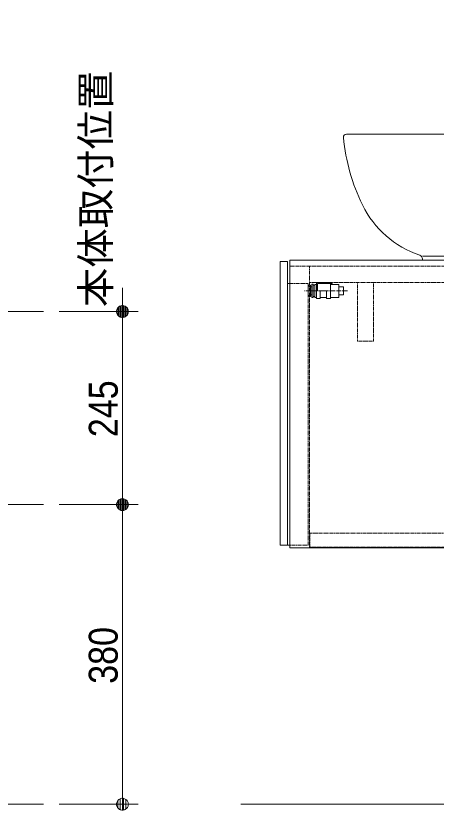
# Model space of a CAD drawing. Units: millimetres, scale not verified. Extents: x -6062 to 6062, y -3045 to 3045.
# Drawn here: x 953 to 1485, y -2078 to -1070 of the extents above; entities that cross this region are included whole.
import ezdxf
from ezdxf.enums import TextEntityAlignment as Align

# ---------------------------------------------------------------- set-up
doc = ezdxf.new("R2010")
doc.units = ezdxf.units.MM
doc.header["$LTSCALE"] = 20
for name, pattern in [('CHAIN1', [8, 5, -1, 1, -1]), ('DASHED1', [1.8, 1.2, -0.6]), ('DOUBLE_CHAIN1', [8.8, 5, -1, 0.6, -0.6, 0.6, -1])]:
    doc.linetypes.add(name, pattern=pattern)
for name, color, linetype, lineweight in [('0-1_5ボウル・キャビネット', 7, 'Continuous', 9), ('0-2_2寸法-1', 7, 'Continuous', 9), ('0-3_0', 7, 'Continuous', 9), ('0-4_2寸法-2', 7, 'Continuous', 9)]:
    doc.layers.add(name, color=color, linetype=linetype, lineweight=lineweight)
doc.styles.add('ＭＳ Ｐゴシック', font='')
doc.styles.get('ＭＳ Ｐゴシック').set_extended_font_data('MS PGothic')

# ---------------------------------------------------------------- blocks, each defined once
blk = doc.blocks.new('グループ-7')
at = {"layer": '0-1_5ボウル・キャビネット'}
for p, q in [((70220, -24400), (63180, -24400)), ((65100, -27500), (68300, -27500))]:
    blk.add_line(p, q, dxfattribs=at)
at = {"layer": '0-1_5ボウル・キャビネット', "linetype": 'DASHED1'}
blk.add_lwpolyline([(67457.9, -27051.1), (67200, -27200), (67200, -27500), (66200, -27500), (66200, -27200), (65942.1, -27051.1)], dxfattribs=at)
at = {"layer": '0-1_5ボウル・キャビネット'}
blk.add_lwpolyline([(65100, -27566.4), (65100, -27600), (68300, -27600), (68300, -27566.4)], dxfattribs=at)
for centre, radius, start, end in [((63180, -24480), 80, 90, 185.51174), ((68077.3, -24007.4), 5000, 185.51174, 205.97328), ((65322.7, -24007.4), 5000, 334.02672, 354.48826), ((70220, -24480), 80, 354.48826, 90), ((65829.8, -25102.3), 2500, 205.97328, 251.38925), ((67570.2, -25102.3), 2500, 288.61075, 334.02672), ((65000, -27566.4), 100, 0, 71.38925), ((68400, -27566.4), 100, 108.61075, 180)]:
    blk.add_arc(centre, radius, start, end, dxfattribs=at)
blk = doc.blocks.new('_Dot')
at = {"layer": '0-3_0'}
for p, q in [((-10, 0), (-20, 0)), ((9.78, 2), (-9.78, 2)), ((7.99, 6), (-7.99, 6)), ((9.16, -3.98), (-9.16, -3.98)), ((6, -7.98), (-6, -7.98))]:
    blk.add_line(p, q, dxfattribs=at)
for points in [[(10, 0), (9.92, 1.25), (9.69, 2.49), (9.3, 3.68), (8.76, 4.82), (8.09, 5.88), (7.29, 6.85), (6.37, 7.71), (5.36, 8.44), (4.26, 9.05), (3.09, 9.51), (1.87, 9.82), (0.63, 9.98), (-0.63, 9.98), (-1.87, 9.82), (-3.09, 9.51), (-4.26, 9.05), (-5.36, 8.44), (-6.37, 7.71), (-7.29, 6.85), (-8.09, 5.88), (-8.76, 4.82), (-9.3, 3.68), (-9.69, 2.49), (-9.92, 1.25), (-10, 0), (0, 0)], [(-10, 0), (-9.92, -1.25), (-9.69, -2.49), (-9.3, -3.68), (-8.76, -4.82), (-8.09, -5.88), (-7.29, -6.85), (-6.37, -7.71), (-5.36, -8.44), (-4.26, -9.05), (-3.09, -9.51), (-1.87, -9.82), (-0.63, -9.98), (0.63, -9.98), (1.87, -9.82), (3.09, -9.51), (4.26, -9.05), (5.36, -8.44), (6.37, -7.71), (7.29, -6.85), (8.09, -5.88), (8.76, -4.82), (9.3, -3.68), (9.69, -2.49), (9.92, -1.25), (10, 0), (0, 0)]]:
    blk.add_lwpolyline(points, close=True, dxfattribs=at)
blk = doc.blocks.new('グループ-33')
at = {"layer": '0-1_5ボウル・キャビネット'}
blk.add_line((62514, -28541), (62674, -28541), dxfattribs=at)
for points in [[(62414, -28211), (62374, -28211), (62374, -28541), (62414, -28541)], [(62774, -28211), (62984, -28211), (62984, -28541), (62774, -28541)]]:
    blk.add_lwpolyline(points, dxfattribs=at)
blk = doc.blocks.new('グループ-34')
at = {"layer": '0-1_5ボウル・キャビネット', "linetype": 'CHAIN1'}
blk.add_line((63204, -28376), (62110, -28376), dxfattribs=at)
at = {"layer": '0-1_5ボウル・キャビネット'}
for points in [[(62298, -28546), (62298, -28206), (62334, -28206), (62334, -28546)], [(62414, -28376), (62414, -28160), (62814, -28160), (62814, -28190), (62444, -28190), (62444, -28376)], [(62414, -28376), (62444, -28376), (62444, -28190), (62774, -28190), (62774, -28570), (62674, -28570), (62674, -28376), (62514, -28376), (62514, -28570), (62414, -28570)], [(62242, -28234), (62262, -28234), (62262, -28518), (62242, -28518), (62210, -28486), (62210, -28266)], [(62262, -28481), (62262, -28271), (62298, -28271), (62298, -28481)], [(62334, -28521), (62334, -28231), (62374, -28231), (62374, -28521)], [(62984, -28476), (62984, -28276), (63104, -28276), (63104, -28476)]]:
    blk.add_lwpolyline(points, close=True, dxfattribs=at)
blk.add_blockref('グループ-33', (0, 0), dxfattribs=at)
blk = doc.blocks.new('グループ-35')
at = {"layer": '0-1_5ボウル・キャビネット', "linetype": 'DASHED1'}
for p, q in [((72500, -27750), (61740, -27750)), ((62240, -27750), (62240, -34900)), ((72500, -28160), (62250, -28160)), ((72090, -28160), (72090, -34462)), ((72090, -30160), (72500, -30160)), ((67900, -34520), (67900, -34880))]:
    blk.add_line(p, q, dxfattribs=at)
at = {"layer": '0-1_5ボウル・キャビネット'}
for p, q in [((61680, -28190), (61740, -28190)), ((61680, -34830), (61740, -34830)), ((62240, -34890), (72500, -34890))]:
    blk.add_line(p, q, dxfattribs=at)
for points in [[(61740, -27600), (72500, -27600), (72500, -34900), (61740, -34900)], [(61680, -34830), (61500, -34830), (61500, -27630), (61680, -27630)]]:
    blk.add_lwpolyline(points, close=True, dxfattribs=at)
at = {"layer": '0-1_5ボウル・キャビネット', "linetype": 'DASHED1'}
for points in [[(61740, -28190), (62210, -28190), (62210, -34830), (61740, -34830)], [(63865, -28160), (63865, -29650), (63455, -29650), (63455, -28160)], [(67130, -34520), (67130, -34460), (72500, -34460)]]:
    blk.add_lwpolyline(points, dxfattribs=at)
blk.add_lwpolyline([(62250, -34520), (72500, -34520), (72500, -34880), (62250, -34880)], close=True, dxfattribs=at)
at = {"layer": '0-1_5ボウル・キャビネット'}
blk.add_blockref('グループ-34', (0, 0), dxfattribs=at)

msp = doc.modelspace()

# ---------------------------------------------------------------- linework, layer by layer
at = {"layer": '0-1_5ボウル・キャビネット', "linetype": 'DOUBLE_CHAIN1'}
for p, q in [((987.5, -1445), (-12.5, -1445)), ((987.5, -1690), (-12.5, -1690))]:
    msp.add_line(p, q, dxfattribs=at)
at = {"layer": '0-1_5ボウル・キャビネット'}
msp.add_line((987.5, -2070), (-12.5, -2070), dxfattribs=at)
msp.add_lwpolyline([(1837.5, -1070), (1837.5, -2070), (1237.5, -2070)], dxfattribs=at)
at = {"layer": '0-2_2寸法-1'}
for p, q in [((1007.5, -1445), (1107.5, -1445)), ((1087.5, -1674.99), (1087.5, -1460.01)), ((1007.5, -1690), (1107.5, -1690)), ((1007.5, -1690), (1107.5, -1690)), ((1087.5, -1705.01), (1087.5, -2054.99)), ((1007.5, -2070), (1107.5, -2070))]:
    msp.add_line(p, q, dxfattribs=at)
at = {"layer": '0-4_2寸法-2'}
for p, q in [((1087.5, -1429.99), (1087.5, -1414.99)), ((1007.5, -1445), (1107.5, -1445)), ((1087.5, -1690), (1087.5, -1445)), ((1007.5, -1690), (1107.5, -1690)), ((1087.5, -1705.01), (1087.5, -1720.01))]:
    msp.add_line(p, q, dxfattribs=at)

# ---------------------------------------------------------------- block references
at = {"layer": '0-1_5ボウル・キャビネット', "xscale": 0.05, "yscale": 0.05}
for name in ['グループ-7', 'グループ-35']:
    msp.add_blockref(name, (-1787.5, 0), dxfattribs=at)
at = {"layer": '0-2_2寸法-1', "xscale": 0.7503418, "yscale": 0.7503418}
for p, rotation in [((1087.5, -1445), 90), ((1087.5, -1690), 270), ((1087.5, -1690), 90), ((1087.5, -2070), 270)]:
    msp.add_blockref('_Dot', p, dxfattribs=dict(at, rotation=rotation))
at = {"layer": '0-4_2寸法-2', "xscale": 0.7503418, "yscale": 0.7503418}
for p, rotation in [((1087.5, -1445), 270), ((1087.5, -1690), 90)]:
    msp.add_blockref('_Dot', p, dxfattribs=dict(at, rotation=rotation))

# ---------------------------------------------------------------- texts
at = {"layer": '0-2_2寸法-1', "style": 'ＭＳ Ｐゴシック', "width": 0.9}
for s, p in [('245', (1092.56, -1604.39)), ('380', (1092.46, -1917.28))]:
    msp.add_text(s, height=36.66, rotation=90, dxfattribs=at).set_placement(p, align=Align.BOTTOM_LEFT)
at = {"layer": '0-4_2寸法-2', "style": 'ＭＳ Ｐゴシック'}
msp.add_text('本体取付位置', height=36.66, rotation=90, dxfattribs=at).set_placement((1082.81, -1439.39), align=Align.BOTTOM_LEFT)

doc.saveas('drawing.dxf')
